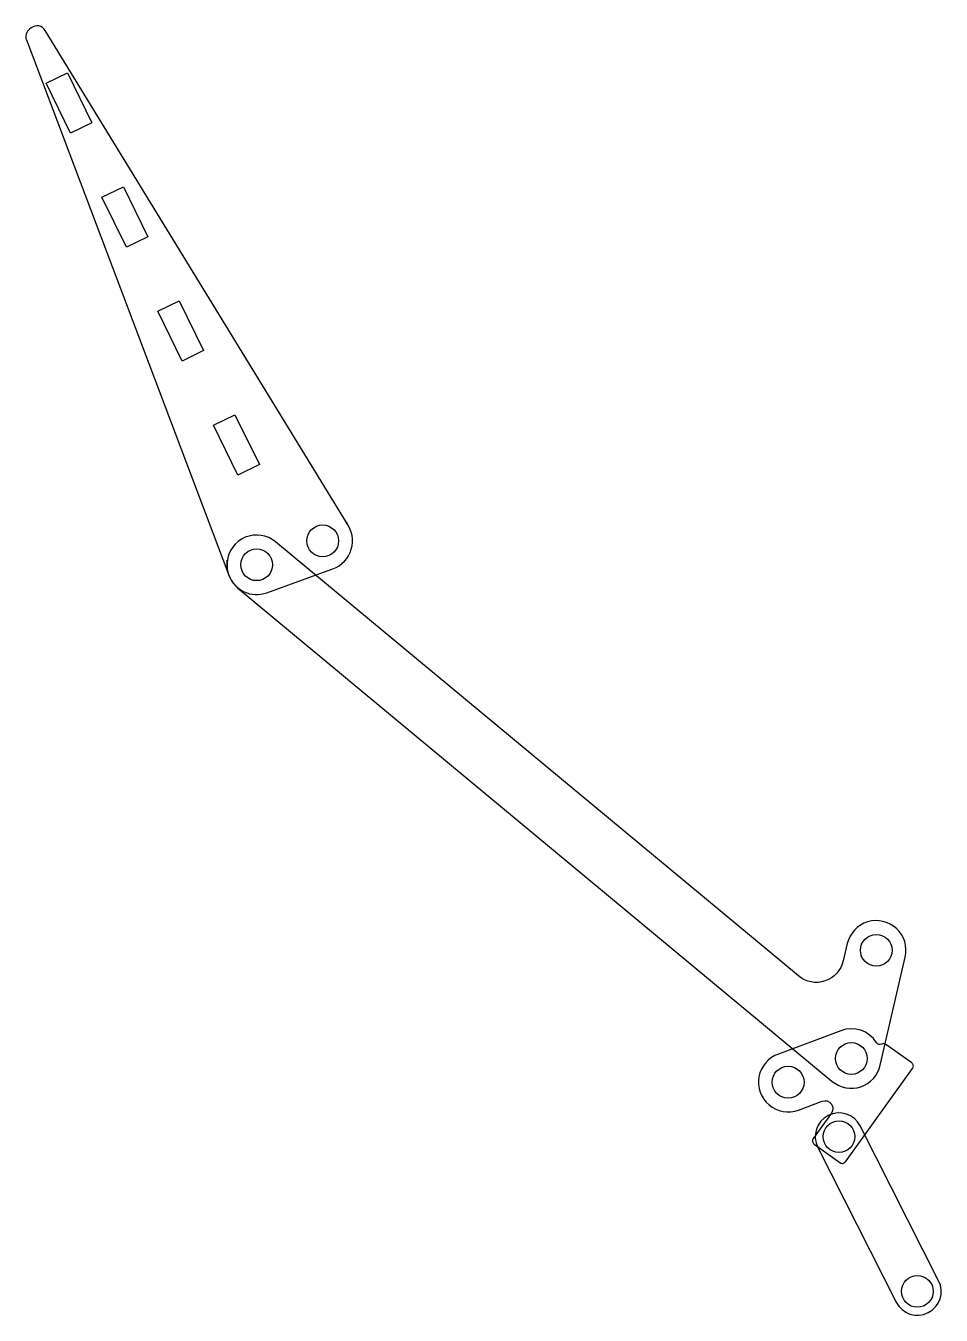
# Model space of a CAD drawing. Header units: millimetres. Extents: x -59.6 to -1.9, y -13 to 68.3.
import ezdxf

# ---------------------------------------------------------------- set-up
doc = ezdxf.new("R2010")
doc.units = ezdxf.units.MM
doc.layers.get('0').update_dxf_attribs({"linetype": 'CONTINUOUS'})

msp = doc.modelspace()

# ---------------------------------------------------------------- linework, layer by layer
for points in [[(-39.334, 36.876), (-58.377, 68.002, 0.444568), (-59.252, 68.166), (-59.362, 68.082, 0.331547), (-59.56, 67.393), (-46.805, 33.642, 0.410242), (-44.412, 32.542), (-41.539, 33.583), (-41.555, 33.603), (-41.535, 33.585), (-40.245, 34.052, 0.50627), (-39.393, 36.952)], [(-10.906, 8.38), (-43.853, 35.747, 0.603185), (-46.918, 34.479), (-46.905, 34.028, 0.184376), (-46.249, 32.862), (-8.775, 1.735, 0.558489), (-5.75, 2.756), (-4.177, 9.577, 1), (-7.832, 10.42), (-8.082, 9.333, -0.558489)], [(-46.904, 34.588, 0.060385), (-46.918, 34.137)], [(-8.298, -3.388, 0.414214), (-7.949, -3.331), (-3.714, 2.553, 0.414214), (-3.771, 2.902), (-5.394, 4.071, 0.287132), (-5.659, 4.088, -0.394947), (-5.989, 4.175, 0.356249), (-8.236, 4.933), (-12.159, 3.461), (-12.158, 3.46, 1.016288), (-10.898, -0.071), (-9.41, 0.487, -0.742056), (-8.829, -0.273), (-9.978, -1.871, 0.414214), (-9.922, -2.22)], [(-7.012, -1.071, 1), (-9.689, -2.426), (-4.75, -12.184, 1), (-2.073, -10.83)]]:
    msp.add_lwpolyline(points, format="xyb", close=True)
for points in [[(-55.43, 62.177), (-56.777, 61.518), (-58.316, 64.662), (-56.969, 65.321)], [(-53.452, 58.136), (-51.913, 54.992), (-53.26, 54.332), (-54.799, 57.476)], [(-48.396, 47.806), (-49.743, 47.147), (-51.282, 50.291), (-49.935, 50.95)], [(-46.418, 43.765), (-44.879, 40.621), (-46.226, 39.962), (-47.765, 43.105)]]:
    msp.add_lwpolyline(points, close=True)
for centre in [(-40.884, 35.815), (-45.051, 34.305), (-45.051, 34.305), (-6.004, 9.999), (-7.577, 3.178), (-7.577, 3.178), (-11.556, 1.685), (-8.35, -1.749), (-8.35, -1.749), (-3.412, -11.507)]:
    msp.add_circle(centre, 1)

doc.saveas('drawing.dxf')
